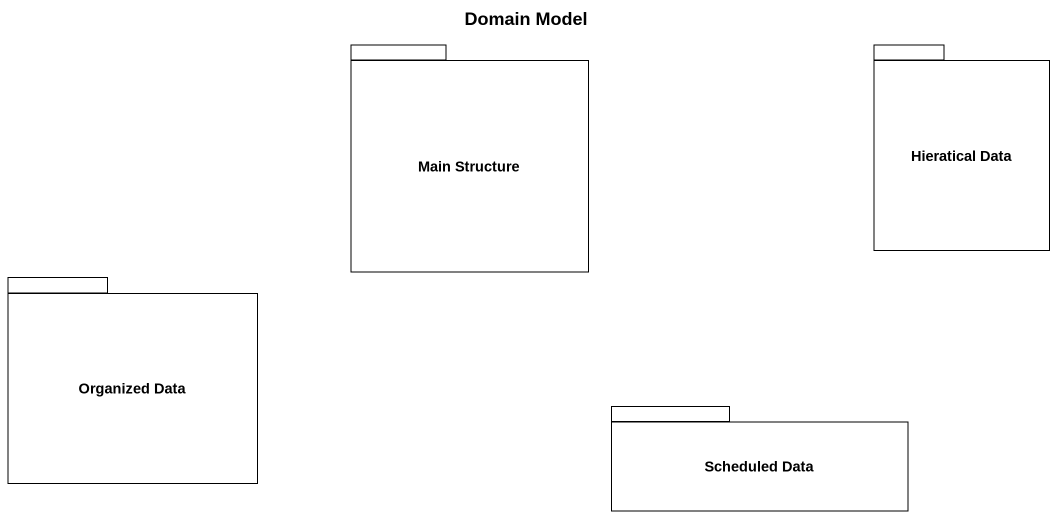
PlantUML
@startuml
title Domain Model
package "Main Structure" as Main_Structure {
}
package "Hieratical Data" as Hieratical_Data {
}
package "Organized Data" as Organized_Data {
}
package "Scheduled Data" as Scheduled_Data {
}
@enduml
